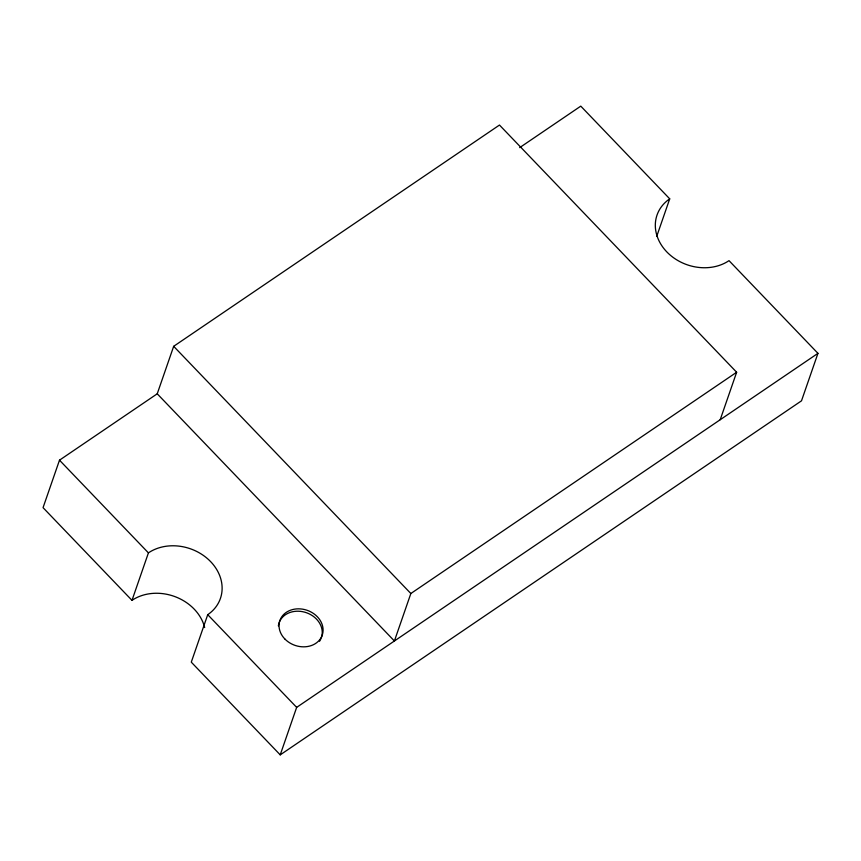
<?xml version="1.0" encoding="UTF-8"?>
<svg xmlns="http://www.w3.org/2000/svg" width="861" height="861" viewBox="0 0 861 861"><rect width="100%" height="100%" fill="white"/><g stroke="black" fill="none" stroke-linecap="round" stroke-linejoin="round"><path stroke-width="1.29" d="M720.205 419.727L736.65 372.243L499.477 125.049L173.674 346.316L157.229 393.8L59.495 460.183L43.05 507.656L131.991 600.354A44.815 37.109 19.1 0 1 204.67 627.54M131.991 600.354L148.426 552.88L59.495 460.183M148.426 552.88A44.815 37.109 19.1 0 1 210.654 561.652A44.815 37.109 19.1 0 1 207.727 614.679L191.282 662.152L280.223 754.86L801.505 400.817L817.95 353.344L729.009 260.646A44.815 37.109 19.1 0 1 666.78 251.875A44.815 37.109 19.1 0 1 669.718 198.848L580.777 106.14L519.689 147.629M280.223 754.86L296.658 707.376L817.95 353.344M736.65 372.243L410.848 593.52L394.403 640.993L157.229 393.8M656.739 236.323L669.718 198.848M173.674 346.316L410.848 593.52M207.727 614.679L296.658 707.376M320.744 639.174A22.408 18.555 19.1 0 1 319.506 641.284M278.351 625.893A22.408 18.555 19.1 0 1 304.848 612.214A22.408 18.555 19.1 0 1 321.218 638.055M284.776 638.905A22.408 18.555 19.1 0 0 322.046 635.687A22.408 18.555 19.1 0 0 296.367 608.921A22.408 18.555 19.1 0 0 284.776 638.905"/></g></svg>
